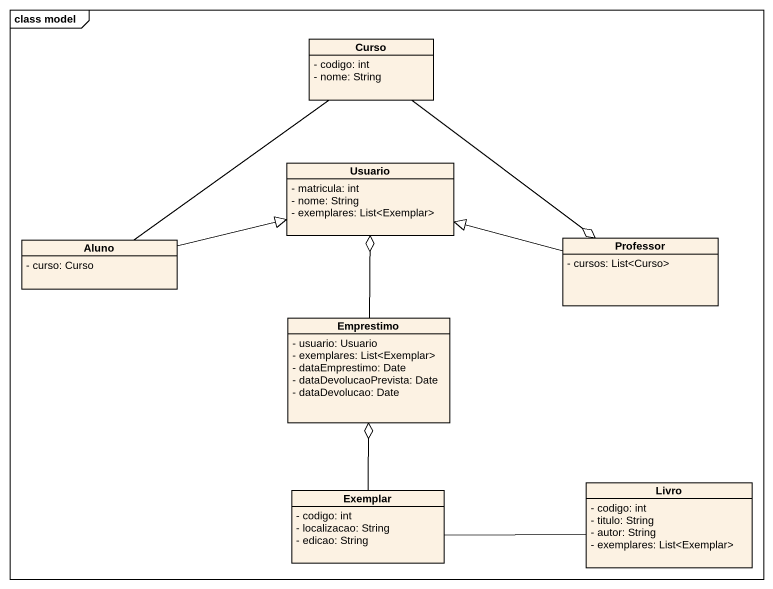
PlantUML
@startuml
mainframe class model
hide circle
hide empty members
skinparam classAttributeIconSize 0
class Curso {
  - codigo: int
  - nome: String
}
class Usuario {
  - matricula: int
  - nome: String
  - exemplares: List<Exemplar>
}
class Aluno {
  - curso: Curso
}
class Professor {
  - cursos: List<Curso>
}
class Emprestimo {
  - usuario: Usuario
  - exemplares: List<Exemplar>
  - dataEmprestimo: Date
  - dataDevolucaoPrevista: Date
  - dataDevolucao: Date
}
class Exemplar {
  - codigo: int
  - localizacao: String
  - edicao: String
}
class Livro {
  - codigo: int
  - titulo: String
  - autor: String
  - exemplares: List<Exemplar>
}
Curso -- Aluno
Curso --o Professor
Aluno -right-|> Usuario
Professor -left-|> Usuario
Emprestimo -up-o Usuario
Exemplar -up-o Emprestimo
Exemplar -right- Livro
@enduml
